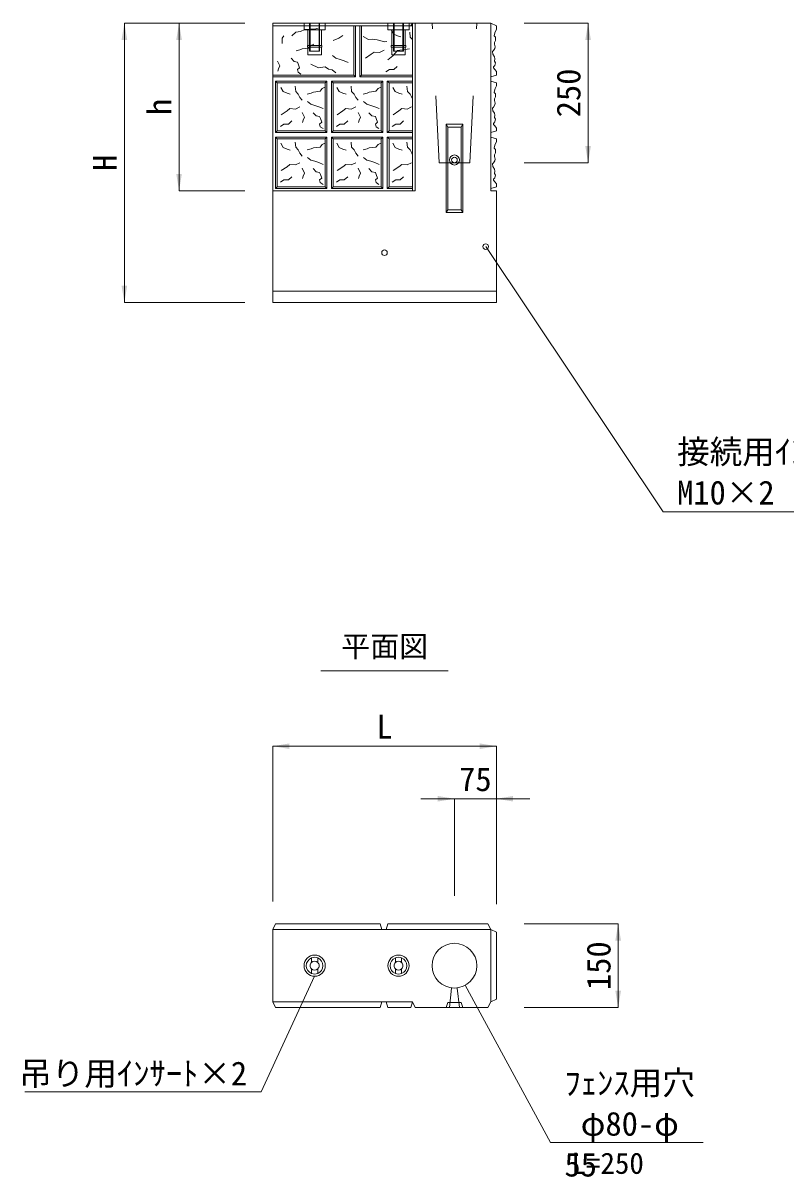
# Model space of a CAD drawing. Units: millimetres at full size. Extents: x 199178 to 219083, y 873019 to 880494.
# Drawn here: x 216530 to 217894, y 876981 to 879045 of the extents above; entities that cross this region are included whole.
import ezdxf
from ezdxf.enums import TextEntityAlignment as Align

# ---------------------------------------------------------------- set-up
doc = ezdxf.new("R2010")
doc.units = ezdxf.units.MM
doc.header["$LTSCALE"] = 20
doc.linetypes.add('DASHED_SPACED', pattern=[12, 6, -6])
for name, color, linetype, lineweight in [('0_2', 7, 'Continuous', 13), ('インサート', 3, 'Continuous', 9), ('ピンジョイント', 1, 'Continuous', 13), ('寸法線', 7, 'Continuous', 13), ('引出線', 4, 'Continuous', 13)]:
    doc.layers.add(name, color=color, linetype=linetype, lineweight=lineweight)
doc.styles.add('ＭＳ ゴシック', font='')
doc.styles.get('ＭＳ ゴシック').set_extended_font_data('MS Gothic')

# ---------------------------------------------------------------- blocks, each defined once
blk = doc.blocks.new('filled_arrow')
at = {"color": 0, "linetype": 'Continuous', "lineweight": -2}
blk.add_solid([(7.5, 1.25), (0, 0), (7.5, -1.25)], dxfattribs=at)

msp = doc.modelspace()

# ---------------------------------------------------------------- linework, layer by layer
at = {"layer": '0_2'}
for p, q in [((216976.09, 878545.43), (216976.09, 879045.43)), ((216976.09, 879045.43), (217366.09, 879045.43)), ((217226.09, 878745.43), (217226.09, 879045.43)), ((217231.09, 878745.43), (217231.09, 879045.43)), ((217366.09, 878745.43), (217366.09, 879045.43)), ((216976.09, 878745.43), (217231.09, 878745.43)), ((217366.09, 878745.43), (217376.09, 878745.43)), ((217376.09, 878545.43), (217376.09, 878745.43)), ((216976.09, 878565.43), (217376.09, 878565.43)), ((216976.09, 878545.43), (217376.09, 878545.43)), ((217062.42, 877886.08), (217289.76, 877886.08)), ((217366.09, 877423.58), (216976.09, 877423.58)), ((216976.09, 877293.58), (216976.09, 877423.58)), ((217366.09, 877293.58), (217366.09, 877423.58)), ((217226.09, 877293.58), (216976.09, 877293.58)), ((217226.09, 877293.58), (217231.09, 877283.58)), ((217361.09, 877283.58), (217366.09, 877293.58)), ((217231.09, 877283.58), (217361.09, 877283.58))]:
    msp.add_line(p, q, dxfattribs=at)
at = {"layer": '0_2', "lineweight": 5}
for p, q in [((217226.09, 879045.43), (217223.09, 879040.43)), ((217376.09, 879040.43), (217366.09, 879045.43)), ((216976.09, 879040.43), (217226.09, 879040.43)), ((217121.09, 878952.43), (217121.09, 879040.43)), ((217124.09, 878949.43), (217124.09, 879040.43)), ((217132.09, 878949.43), (217132.09, 879040.43)), ((217135.09, 878952.43), (217135.09, 879040.43)), ((217372.59, 879025.36), (217372.41, 879022.41)), ((217374.15, 879029.52), (217372.59, 879025.36)), ((217376.09, 879034.02), (217374.15, 879029.52)), ((217376.09, 879034.02), (217376.09, 879040.43)), ((217372.41, 879022.41), (217374.67, 879019.98)), ((217374.32, 879014.26), (217372.59, 879010.8)), ((217372.59, 879010.8), (217372.59, 879007.68)), ((217372.59, 879007.68), (217373.97, 879003.17)), ((217374.67, 879019.98), (217374.32, 879014.26)), ((217371.03, 878996.06), (217369.12, 878994.33)), ((217369.12, 878994.33), (217369.81, 878989.65)), ((217369.81, 878989.65), (217372.76, 878984.97)), ((217373.11, 879000.05), (217371.03, 878996.06)), ((217372.76, 878984.97), (217373.63, 878981.68)), ((217373.97, 879003.17), (217373.11, 879000.05)), ((217371.2, 878966.94), (217371.03, 878965.21)), ((217371.03, 878965.21), (217373.28, 878962.26)), ((217373.11, 878969.72), (217371.2, 878966.94)), ((217373.63, 878981.68), (217372.76, 878977.52)), ((217372.76, 878977.52), (217374.32, 878974.4)), ((217374.32, 878974.4), (217373.11, 878969.72)), ((216976.09, 878952.43), (217121.09, 878952.43)), ((216976.09, 878949.43), (217124.09, 878949.43)), ((217121.09, 878952.43), (217124.09, 878949.43)), ((217135.09, 878952.43), (217132.09, 878949.43)), ((217132.09, 878949.43), (217226.09, 878949.43)), ((217135.09, 878952.43), (217226.09, 878952.43)), ((217376.09, 878952.43), (217366.09, 878949.43)), ((217373.28, 878962.26), (217376.09, 878958.62)), ((217376.09, 878952.43), (217376.09, 878958.62)), ((216981.09, 878849.43), (216981.09, 878941.43)), ((216981.09, 878941.43), (217073.09, 878941.43)), ((216984.09, 878938.43), (216981.09, 878941.43)), ((216984.09, 878852.43), (216984.09, 878938.43)), ((216984.09, 878938.43), (217070.09, 878938.43)), ((217070.09, 878938.43), (217073.09, 878941.43)), ((217070.09, 878852.43), (217070.09, 878938.43)), ((217073.09, 878849.43), (217073.09, 878941.43)), ((217081.09, 878849.43), (217081.09, 878941.43)), ((217081.09, 878941.43), (217173.09, 878941.43)), ((217084.09, 878938.43), (217081.09, 878941.43)), ((217084.09, 878852.43), (217084.09, 878938.43)), ((217084.09, 878938.43), (217170.09, 878938.43)), ((217170.09, 878938.43), (217173.09, 878941.43)), ((217170.09, 878852.43), (217170.09, 878938.43)), ((217173.09, 878849.43), (217173.09, 878941.43)), ((217181.09, 878849.43), (217181.09, 878941.43)), ((217181.09, 878941.43), (217226.09, 878941.43)), ((217184.09, 878938.43), (217181.09, 878941.43)), ((217184.09, 878852.43), (217184.09, 878938.43)), ((217184.09, 878938.43), (217226.09, 878938.43)), ((217376.09, 878938.43), (217366.09, 878941.43)), ((217372.59, 878924.36), (217372.41, 878921.41)), ((217372.41, 878921.41), (217374.67, 878918.98)), ((217374.15, 878928.52), (217372.59, 878924.36)), ((217376.09, 878933.02), (217374.15, 878928.52)), ((217376.09, 878933.02), (217376.09, 878938.43)), ((217374.32, 878913.26), (217372.59, 878909.8)), ((217372.59, 878909.8), (217372.59, 878906.68)), ((217372.59, 878906.68), (217373.97, 878902.17)), ((217373.97, 878902.17), (217373.11, 878899.05)), ((217374.67, 878918.98), (217374.32, 878913.26)), ((217371.03, 878895.06), (217369.12, 878893.33)), ((217369.12, 878893.33), (217369.81, 878888.65)), ((217369.81, 878888.65), (217372.76, 878883.97)), ((217373.11, 878899.05), (217371.03, 878895.06)), ((217372.76, 878883.97), (217373.63, 878880.68)), ((217373.63, 878880.68), (217372.76, 878876.52)), ((217371.2, 878865.94), (217371.03, 878864.21)), ((217371.03, 878864.21), (217373.28, 878861.26)), ((217373.11, 878868.72), (217371.2, 878865.94)), ((217372.76, 878876.52), (217374.32, 878873.4)), ((217374.32, 878873.4), (217373.11, 878868.72)), ((217373.28, 878861.26), (217376.09, 878857.62)), ((216981.09, 878849.43), (216984.09, 878852.43)), ((216981.09, 878849.43), (217073.09, 878849.43)), ((216981.09, 878749.43), (216981.09, 878841.43)), ((216981.09, 878841.43), (217073.09, 878841.43)), ((216984.09, 878838.43), (216981.09, 878841.43)), ((216984.09, 878852.43), (217070.09, 878852.43)), ((217073.09, 878849.43), (217070.09, 878852.43)), ((217070.09, 878838.43), (217073.09, 878841.43)), ((217073.09, 878749.43), (217073.09, 878841.43)), ((217081.09, 878849.43), (217084.09, 878852.43)), ((217081.09, 878849.43), (217173.09, 878849.43)), ((217081.09, 878749.43), (217081.09, 878841.43)), ((217081.09, 878841.43), (217173.09, 878841.43)), ((217084.09, 878838.43), (217081.09, 878841.43)), ((217084.09, 878852.43), (217170.09, 878852.43)), ((217173.09, 878849.43), (217170.09, 878852.43)), ((217170.09, 878838.43), (217173.09, 878841.43)), ((217173.09, 878749.43), (217173.09, 878841.43)), ((217181.09, 878849.43), (217184.09, 878852.43)), ((217181.09, 878849.43), (217226.09, 878849.43)), ((217181.09, 878749.43), (217181.09, 878841.43)), ((217181.09, 878841.43), (217226.09, 878841.43)), ((217184.09, 878838.43), (217181.09, 878841.43)), ((217184.09, 878852.43), (217226.09, 878852.43)), ((217376.09, 878852.43), (217366.09, 878849.43)), ((217376.09, 878838.43), (217366.09, 878841.43)), ((217376.09, 878852.43), (217376.09, 878857.62)), ((216984.09, 878752.43), (216984.09, 878838.43)), ((216984.09, 878838.43), (217070.09, 878838.43)), ((217070.09, 878752.43), (217070.09, 878838.43)), ((217084.09, 878752.43), (217084.09, 878838.43)), ((217084.09, 878838.43), (217170.09, 878838.43)), ((217170.09, 878752.43), (217170.09, 878838.43)), ((217184.09, 878752.43), (217184.09, 878838.43)), ((217184.09, 878838.43), (217226.09, 878838.43)), ((217372.59, 878824.36), (217372.41, 878821.41)), ((217372.41, 878821.41), (217374.67, 878818.98)), ((217374.15, 878828.52), (217372.59, 878824.36)), ((217376.09, 878833.02), (217374.15, 878828.52)), ((217374.67, 878818.98), (217374.32, 878813.26)), ((217376.09, 878833.02), (217376.09, 878838.43)), ((217373.11, 878799.05), (217371.03, 878795.06)), ((217374.32, 878813.26), (217372.59, 878809.8)), ((217372.59, 878809.8), (217372.59, 878806.68)), ((217372.59, 878806.68), (217373.97, 878802.17)), ((217373.97, 878802.17), (217373.11, 878799.05)), ((217371.03, 878795.06), (217369.12, 878793.33)), ((217369.12, 878793.33), (217369.81, 878788.65)), ((217369.81, 878788.65), (217372.76, 878783.97)), ((217372.76, 878783.97), (217373.63, 878780.68)), ((217373.63, 878780.68), (217372.76, 878776.52)), ((217372.76, 878776.52), (217374.32, 878773.4)), ((217371.2, 878765.94), (217371.03, 878764.21)), ((217371.03, 878764.21), (217373.28, 878761.26)), ((217373.11, 878768.72), (217371.2, 878765.94)), ((217374.32, 878773.4), (217373.11, 878768.72)), ((217373.28, 878761.26), (217376.09, 878757.62)), ((217376.09, 878752.43), (217376.09, 878757.62)), ((216981.09, 878749.43), (216984.09, 878752.43)), ((216981.09, 878749.43), (217073.09, 878749.43)), ((216984.09, 878752.43), (217070.09, 878752.43)), ((217073.09, 878749.43), (217070.09, 878752.43)), ((217081.09, 878749.43), (217084.09, 878752.43)), ((217081.09, 878749.43), (217173.09, 878749.43)), ((217084.09, 878752.43), (217170.09, 878752.43)), ((217173.09, 878749.43), (217170.09, 878752.43)), ((217181.09, 878749.43), (217184.09, 878752.43)), ((217181.09, 878749.43), (217226.09, 878749.43)), ((217184.09, 878752.43), (217226.09, 878752.43)), ((217376.09, 878752.43), (217366.09, 878749.43)), ((216981.09, 877433.58), (216976.09, 877423.58)), ((217168.09, 877433.58), (216981.09, 877433.58)), ((217171.09, 877423.58), (217168.09, 877433.58)), ((217182.09, 877433.58), (217179.09, 877423.58)), ((217361.09, 877433.58), (217182.09, 877433.58)), ((217366.09, 877423.58), (217361.09, 877433.58)), ((217376.09, 877418.58), (217366.09, 877423.58)), ((217376.09, 877298.58), (217376.09, 877418.58)), ((216976.09, 877293.58), (216981.09, 877283.58)), ((217168.09, 877283.58), (217171.09, 877293.58)), ((217179.09, 877293.58), (217182.09, 877283.58)), ((217223.09, 877283.58), (217226.09, 877293.58)), ((217376.09, 877298.58), (217366.09, 877293.58)), ((216981.09, 877283.58), (217168.09, 877283.58)), ((217182.09, 877283.58), (217223.09, 877283.58))]:
    msp.add_line(p, q, dxfattribs=at)
at = {"layer": '0_2', "linetype": 'DASHED_SPACED'}
for p, q in [((217273.59, 878795.43), (217261.09, 879045.43)), ((217328.59, 878795.43), (217341.09, 879045.43)), ((217273.59, 878795.43), (217328.59, 878795.43))]:
    msp.add_line(p, q, dxfattribs=at)
at = {"layer": '0_2', "lineweight": 5}
for points in [[(217010.47, 879022.35), (217017.39, 879029.27), (217025.9, 879030.45), (217033.81, 879033.81), (217042.31, 879034.4), (217050.82, 879034.4), (217057.15, 879036.38)], [(217188.49, 879033.02), (217192.64, 879025.51), (217199.57, 879022.74), (217205.3, 879020.96)], [(217221.12, 879029.46), (217222.11, 879020.17), (217226.09, 879016.03)], [(216993.07, 879008.71), (216992.87, 879018.2), (216996.03, 879022.35)], [(217017.79, 878995.47), (217024.91, 878997.25), (217028.87, 878999.23), (217040.73, 879000.81), (217044.49, 879005.35), (217049.43, 879007.72)], [(217084.24, 879014.44), (217094.13, 879018.2), (217101.65, 879023.14)], [(217137.86, 879021.16), (217147.35, 879016.02), (217154.47, 879016.62), (217163.17, 879015.23), (217175.83, 879011.68), (217179.99, 879012.66)], [(217083.25, 878987.17), (217089.19, 878982.43), (217096.51, 878980.45), (217103.82, 878978.08), (217111.34, 878974.92)], [(217175.24, 878996.66), (217167.33, 878992.7), (217157.64, 878993.49), (217152.49, 878989.54), (217142.01, 878982.62)], [(217181.96, 878979.66), (217191.06, 878986.58), (217199.37, 878996.26), (217212.22, 878998.04), (217220.73, 878999.62)], [(216984.76, 878977.49), (216989.11, 878968.79), (216986.54, 878963.45), (216985.55, 878959.3)], [(217008.89, 878982.62), (217014.23, 878976.89), (217020.56, 878975.71), (217021.94, 878972.35), (217024.32, 878965.43), (217020.36, 878962.27), (217021.75, 878957.52), (217026.69, 878954.16)], [(217044.49, 878971.95), (217057.94, 878965.43), (217069.81, 878967.21), (217075.94, 878963.06), (217082.27, 878961.48), (217088.99, 878956.14)], [(217198.78, 878967.8), (217192.64, 878962.27), (217184.73, 878962.27), (217178.6, 878958.12)], [(216990.72, 878930.31), (216994.87, 878922.8), (217001.8, 878920.03), (217007.53, 878918.25)], [(217016.2, 878932.37), (217017.18, 878923.08), (217021.73, 878918.34), (217024.9, 878912.41), (217029.05, 878907.27)], [(217037.78, 878918.31), (217044.9, 878920.09), (217048.86, 878922.06), (217060.72, 878923.64), (217064.48, 878928.19), (217069.42, 878930.56)], [(217090.72, 878930.31), (217094.87, 878922.8), (217101.8, 878920.03), (217107.53, 878918.25)], [(217116.2, 878932.37), (217117.18, 878923.08), (217121.73, 878918.34), (217124.9, 878912.41), (217129.05, 878907.27)], [(217137.78, 878918.31), (217144.9, 878920.09), (217148.86, 878922.06), (217160.72, 878923.64), (217164.48, 878928.19), (217169.42, 878930.56)], [(217190.72, 878930.31), (217194.87, 878922.8), (217201.8, 878920.03), (217207.53, 878918.25)], [(217216.2, 878932.37), (217217.18, 878923.08), (217221.73, 878918.34), (217224.9, 878912.41), (217226.09, 878910.93)], [(217038.3, 878904.9), (217044.23, 878900.15), (217051.55, 878898.18), (217058.87, 878895.81), (217066.39, 878892.64)], [(217138.3, 878904.9), (217144.23, 878900.15), (217151.55, 878898.18), (217158.87, 878895.81), (217166.39, 878892.64)], [(217024.52, 878895.48), (217016.61, 878891.52), (217006.91, 878892.31), (217001.77, 878888.36), (216991.29, 878881.44)], [(217028.79, 878885.5), (217033.14, 878876.81), (217030.57, 878871.47), (217029.58, 878867.32)], [(217048.31, 878885.02), (217053.65, 878879.29), (217059.98, 878878.1), (217061.37, 878874.74), (217063.74, 878867.83), (217059.78, 878864.66), (217061.17, 878859.92), (217066.11, 878856.56)], [(217124.52, 878895.48), (217116.61, 878891.52), (217106.91, 878892.31), (217101.77, 878888.36), (217091.29, 878881.44)], [(217128.79, 878885.5), (217133.14, 878876.81), (217130.57, 878871.47), (217129.58, 878867.32)], [(217148.31, 878885.02), (217153.65, 878879.29), (217159.98, 878878.1), (217161.37, 878874.74), (217163.74, 878867.83), (217159.78, 878864.66), (217161.17, 878859.92), (217166.11, 878856.56)], [(217224.52, 878895.48), (217216.61, 878891.52), (217206.91, 878892.31), (217201.77, 878888.36), (217191.29, 878881.44)], [(217010.21, 878870.2), (217004.08, 878864.66), (216996.17, 878864.66), (216990.04, 878860.51)], [(217110.21, 878870.2), (217104.08, 878864.66), (217096.17, 878864.66), (217090.04, 878860.51)], [(217210.21, 878870.2), (217204.08, 878864.66), (217196.17, 878864.66), (217190.04, 878860.51)], [(216990.72, 878830.31), (216994.87, 878822.8), (217001.8, 878820.03), (217007.53, 878818.25)], [(217016.2, 878832.37), (217017.18, 878823.08), (217021.73, 878818.34), (217024.9, 878812.41), (217029.05, 878807.27)], [(217037.78, 878818.31), (217044.9, 878820.09), (217048.86, 878822.06), (217060.72, 878823.64), (217064.48, 878828.19), (217069.42, 878830.56)], [(217090.72, 878830.31), (217094.87, 878822.8), (217101.8, 878820.03), (217107.53, 878818.25)], [(217116.2, 878832.37), (217117.18, 878823.08), (217121.73, 878818.34), (217124.9, 878812.41), (217129.05, 878807.27)], [(217137.78, 878818.31), (217144.9, 878820.09), (217148.86, 878822.06), (217160.72, 878823.64), (217164.48, 878828.19), (217169.42, 878830.56)], [(217190.72, 878830.31), (217194.87, 878822.8), (217201.8, 878820.03), (217207.53, 878818.25)], [(217216.2, 878832.37), (217217.18, 878823.08), (217221.73, 878818.34), (217224.9, 878812.41), (217226.09, 878810.93)], [(217038.3, 878804.9), (217044.23, 878800.15), (217051.55, 878798.18), (217058.87, 878795.81), (217066.39, 878792.64)], [(217138.3, 878804.9), (217144.23, 878800.15), (217151.55, 878798.18), (217158.87, 878795.81), (217166.39, 878792.64)], [(217024.52, 878795.48), (217016.61, 878791.52), (217006.91, 878792.31), (217001.77, 878788.36), (216991.29, 878781.44)], [(217028.79, 878785.5), (217033.14, 878776.81), (217030.57, 878771.47), (217029.58, 878767.32)], [(217048.31, 878785.02), (217053.65, 878779.29), (217059.98, 878778.1), (217061.37, 878774.74), (217063.74, 878767.83), (217059.78, 878764.66), (217061.17, 878759.92), (217066.11, 878756.56)], [(217124.52, 878795.48), (217116.61, 878791.52), (217106.91, 878792.31), (217101.77, 878788.36), (217091.29, 878781.44)], [(217128.79, 878785.5), (217133.14, 878776.81), (217130.57, 878771.47), (217129.58, 878767.32)], [(217148.31, 878785.02), (217153.65, 878779.29), (217159.98, 878778.1), (217161.37, 878774.74), (217163.74, 878767.83), (217159.78, 878764.66), (217161.17, 878759.92), (217166.11, 878756.56)], [(217224.52, 878795.48), (217216.61, 878791.52), (217206.91, 878792.31), (217201.77, 878788.36), (217191.29, 878781.44)], [(217010.21, 878770.2), (217004.08, 878764.66), (216996.17, 878764.66), (216990.04, 878760.51)], [(217110.21, 878770.2), (217104.08, 878764.66), (217096.17, 878764.66), (217090.04, 878760.51)], [(217210.21, 878770.2), (217204.08, 878764.66), (217196.17, 878764.66), (217190.04, 878760.51)]]:
    msp.add_lwpolyline(points, dxfattribs=at)
at = {"layer": '0_2'}
msp.add_circle((217301.09, 877358.58), 40, dxfattribs=at)
at = {"layer": 'インサート', "linetype": 'DASHED_SPACED'}
for p, q in [((217042.09, 879045.43), (217042.09, 878995.43)), ((217043.09, 879045.43), (217043.09, 878995.43)), ((217059.09, 879045.43), (217059.09, 878995.43)), ((217060.09, 879045.43), (217060.09, 878995.43)), ((217192.09, 879045.43), (217192.09, 878995.43)), ((217193.09, 879045.43), (217193.09, 878995.43)), ((217209.09, 879045.43), (217209.09, 878995.43)), ((217210.09, 879045.43), (217210.09, 878995.43)), ((217060.09, 878995.43), (217042.09, 878995.43)), ((217210.09, 878995.43), (217192.09, 878995.43))]:
    msp.add_line(p, q, dxfattribs=at)
at = {"layer": 'インサート'}
for p, q in [((217039.09, 879033.43), (217039.09, 879005.43)), ((217063.09, 879033.43), (217063.09, 879005.43)), ((217189.09, 879033.43), (217189.09, 879005.43)), ((217213.09, 879033.43), (217213.09, 879005.43)), ((217045.49, 877372.44), (217045.49, 877364.3)), ((217056.69, 877372.44), (217056.69, 877364.3)), ((217195.49, 877372.44), (217195.49, 877364.3)), ((217206.69, 877372.44), (217206.69, 877364.3)), ((217045.49, 877352.87), (217045.49, 877344.72)), ((217056.69, 877352.87), (217056.69, 877344.72)), ((217195.49, 877352.87), (217195.49, 877344.72)), ((217206.69, 877352.87), (217206.69, 877344.72))]:
    msp.add_line(p, q, dxfattribs=at)
for points in [[(217032.09, 879033.43), (217070.09, 879033.43), (217070.09, 879045.43), (217032.09, 879045.43)], [(217182.09, 879033.43), (217220.09, 879033.43), (217220.09, 879045.43), (217182.09, 879045.43)], [(217038.09, 879002.43), (217064.09, 879002.43), (217064.09, 879005.43), (217038.09, 879005.43)], [(217188.09, 879002.43), (217214.09, 879002.43), (217214.09, 879005.43), (217188.09, 879005.43)], [(217039.09, 878988.43), (217063.09, 878988.43), (217063.09, 879002.43), (217039.09, 879002.43)], [(217189.09, 878988.43), (217213.09, 878988.43), (217213.09, 879002.43), (217189.09, 879002.43)]]:
    msp.add_lwpolyline(points, close=True, dxfattribs=at)
for centre, radius in [((217176.09, 878634.43), 5), ((217357.09, 878645.43), 5), ((217051.09, 877358.58), 19), ((217201.09, 877358.58), 19)]:
    msp.add_circle(centre, radius, dxfattribs=at)
for centre, radius, start, end in [((217051.09, 877358.58), 14.95, 111.99848, 248.00152), ((217051.09, 877358.58), 14.95, 68.00152, 111.99848), ((217051.09, 877358.58), 14.95, 291.99848, 68.00152), ((217201.09, 877358.58), 14.95, 111.99848, 248.00152), ((217201.09, 877358.58), 14.95, 68.00152, 111.99848), ((217201.09, 877358.58), 14.95, 291.99848, 68.00152), ((217051.09, 877358.58), 8, 134.427, 225.573), ((217051.09, 877358.58), 8, 45.573, 134.427), ((217051.09, 877358.58), 8, 225.573, 314.427), ((217051.09, 877358.58), 8, 314.427, 45.573), ((217201.09, 877358.58), 8, 134.427, 225.573), ((217201.09, 877358.58), 8, 45.573, 134.427), ((217201.09, 877358.58), 8, 225.573, 314.427), ((217201.09, 877358.58), 8, 314.427, 45.573), ((217051.09, 877358.58), 14.95, 248.00152, 291.99848), ((217201.09, 877358.58), 14.95, 248.00152, 291.99848)]:
    msp.add_arc(centre, radius, start, end, dxfattribs=at)
at = {"layer": 'ピンジョイント'}
for p, q in [((217286.09, 878706.43), (217286.09, 878864.43)), ((217316.09, 878864.43), (217286.09, 878864.43)), ((217286.09, 878864.43), (217289.09, 878859.43)), ((217289.09, 878711.43), (217289.09, 878859.43)), ((217313.09, 878859.43), (217289.09, 878859.43)), ((217313.09, 878859.43), (217316.09, 878864.43)), ((217313.09, 878711.43), (217313.09, 878859.43)), ((217316.09, 878706.43), (217316.09, 878864.43)), ((217286.09, 878706.43), (217289.09, 878711.43)), ((217316.09, 878706.43), (217286.09, 878706.43)), ((217313.09, 878711.43), (217289.09, 878711.43)), ((217316.09, 878706.43), (217313.09, 878711.43)), ((217286.09, 877283.58), (217289.09, 877292.58)), ((217313.09, 877292.58), (217289.09, 877292.58)), ((217316.09, 877283.58), (217313.09, 877292.58))]:
    msp.add_line(p, q, dxfattribs=at)
at = {"layer": 'ピンジョイント', "linetype": 'DASHED_SPACED'}
for p, q in [((217292.09, 877283.58), (217296.09, 877318.58)), ((217310.09, 877283.58), (217306.09, 877318.58))]:
    msp.add_line(p, q, dxfattribs=at)
at = {"layer": 'ピンジョイント'}
for radius in [9, 5]:
    msp.add_circle((217301.09, 878800.43), radius, dxfattribs=at)
at = {"layer": '寸法線'}
for p, q in [((216710.86, 879045.43), (216710.86, 878545.43)), ((216926.09, 879045.43), (216710.86, 879045.43)), ((216808.63, 879045.43), (216808.63, 878745.43)), ((216926.09, 879045.43), (216808.63, 879045.43)), ((217426.09, 879045.43), (217540.13, 879045.43)), ((217540.13, 879045.43), (217540.13, 878795.43)), ((217426.09, 878795.43), (217540.13, 878795.43)), ((216926.09, 878745.43), (216808.63, 878745.43)), ((216926.09, 878545.43), (216710.86, 878545.43)), ((217376.09, 877751.36), (216976.09, 877751.36)), ((216976.09, 877473.58), (216976.09, 877751.36)), ((217376.09, 877468.58), (217376.09, 877751.36)), ((217436.09, 877657.31), (217241.09, 877657.31)), ((217301.09, 877483.58), (217301.09, 877657.31)), ((217376.09, 877483.58), (217376.09, 877657.31)), ((217426.09, 877433.58), (217593.91, 877433.58)), ((217593.91, 877433.58), (217593.91, 877283.58)), ((217426.09, 877283.58), (217593.91, 877283.58))]:
    msp.add_line(p, q, dxfattribs=at)
at = {"layer": '引出線'}
for points in [[(217357.09, 878645.43), (217674.27, 878170.72), (218014.27, 878170.72)], [(217051.09, 877339.58), (216955.35, 877132.88), (216532.66, 877132.88)], [(217320.16, 877323.42), (217472.9, 877041.88), (217745.74, 877041.88)]]:
    msp.add_lwpolyline(points, dxfattribs=at)

# ---------------------------------------------------------------- block references
at = {"layer": '寸法線', "xscale": 4, "yscale": 4}
for p, rotation in [((216710.86, 879045.43), 270), ((216808.63, 879045.43), 270), ((217540.13, 879045.43), 270), ((217540.13, 878795.43), 90), ((216808.63, 878745.43), 90), ((216710.86, 878545.43), 90), ((217376.09, 877751.36), 180), ((217301.09, 877657.31), 180), ((217593.91, 877433.58), 270), ((217593.91, 877283.58), 90)]:
    msp.add_blockref('filled_arrow', p, dxfattribs=dict(at, rotation=rotation))
for p in [(216976.09, 877751.36), (217376.09, 877657.31)]:
    msp.add_blockref('filled_arrow', p, dxfattribs=at)
at = {"layer": '引出線', "xscale": 0.16, "yscale": 0.16}
for p, rotation in [((217357.09, 878645.43), 303.7), ((217051.09, 877339.58), 245.1), ((217320.16, 877323.42), 298.5)]:
    msp.add_blockref('filled_arrow', p, dxfattribs=dict(at, rotation=rotation))

# ---------------------------------------------------------------- texts
at = {"layer": '0_2', "style": 'ＭＳ ゴシック'}
msp.add_text('平面図', height=37.98, dxfattribs=at).set_placement((217176.32, 877930.03), align=Align.MIDDLE_CENTER)
at = {"layer": '寸法線', "style": 'ＭＳ ゴシック'}
for s, p in [('250', (217505.13, 878920.43)), ('h', (216773.63, 878895.43)), ('H', (216675.86, 878795.43)), ('150', (217558.91, 877358.58))]:
    msp.add_text(s, height=42.72, rotation=90, dxfattribs=at).set_placement(p, align=Align.MIDDLE_CENTER)
for s, p in [('L', (217176.09, 877786.36)), ('75', (217338.59, 877692.31))]:
    msp.add_text(s, height=42.72, dxfattribs=at).set_placement(p, align=Align.MIDDLE_CENTER)
at = {"layer": '引出線', "style": 'ＭＳ ゴシック'}
for s, p in [('接続用ｲﾝｻｰﾄ', (217699.27, 878244.18)), ('M10×2', (217699.27, 878171.06)), ('ﾌｪﾝｽ用穴', (217497.9, 877114.67)), (' φ80-φ', (217497.9, 877041.54)), ('55', (217497.9, 876968.42))]:
    msp.add_text(s, height=42.72, dxfattribs=at).set_placement(p, align=Align.BOTTOM_LEFT)
msp.add_text('吊り用ｲﾝｻｰﾄ×2', height=42.72, dxfattribs=at).set_placement((216930.35, 877187.11), align=Align.TOP_RIGHT)
msp.add_text('L=250', height=37.98, dxfattribs=at).set_placement((217575.18, 877005.04), align=Align.MIDDLE_CENTER)

doc.saveas('drawing.dxf')
